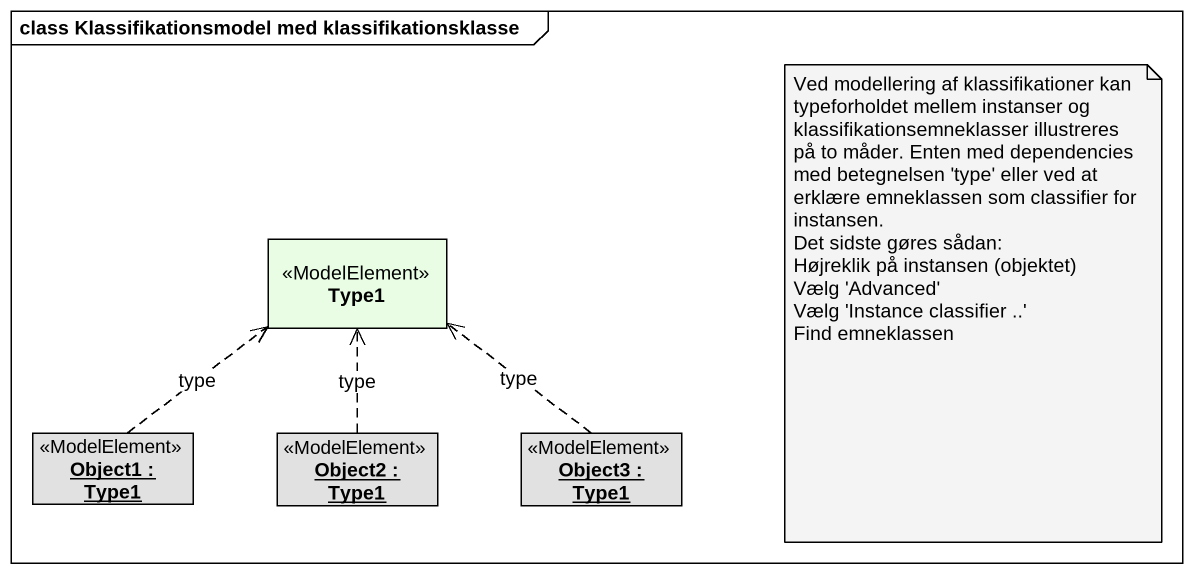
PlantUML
@startuml
mainframe class Klassifikationsmodel med klassifikationsklasse
hide circle
hide empty members
class Type1 <<ModelElement>> #E8FDE3
object "Object1 : Type1" as Object1 <<ModelElement>> #E1E1E1
object "Object2 : Type1" as Object2 <<ModelElement>> #E1E1E1
object "Object3 : Type1" as Object3 <<ModelElement>> #E1E1E1
Object1 .up.> Type1 : type
Object2 .up.> Type1 : type
Object3 .up.> Type1 : type
note as N1
  Ved modellering af klassifikationer kan typeforholdet mellem instanser og klassifikationsemneklasser illustreres på to måder. Enten med dependencies med betegnelsen 'type' eller ved at erklære emneklassen som classifier for instansen.
  Det sidste gøres sådan:
  Højreklik på instansen (objektet)
  Vælg 'Advanced'
  Vælg 'Instance classifier ..'
  Find emneklassen
end note
@enduml
